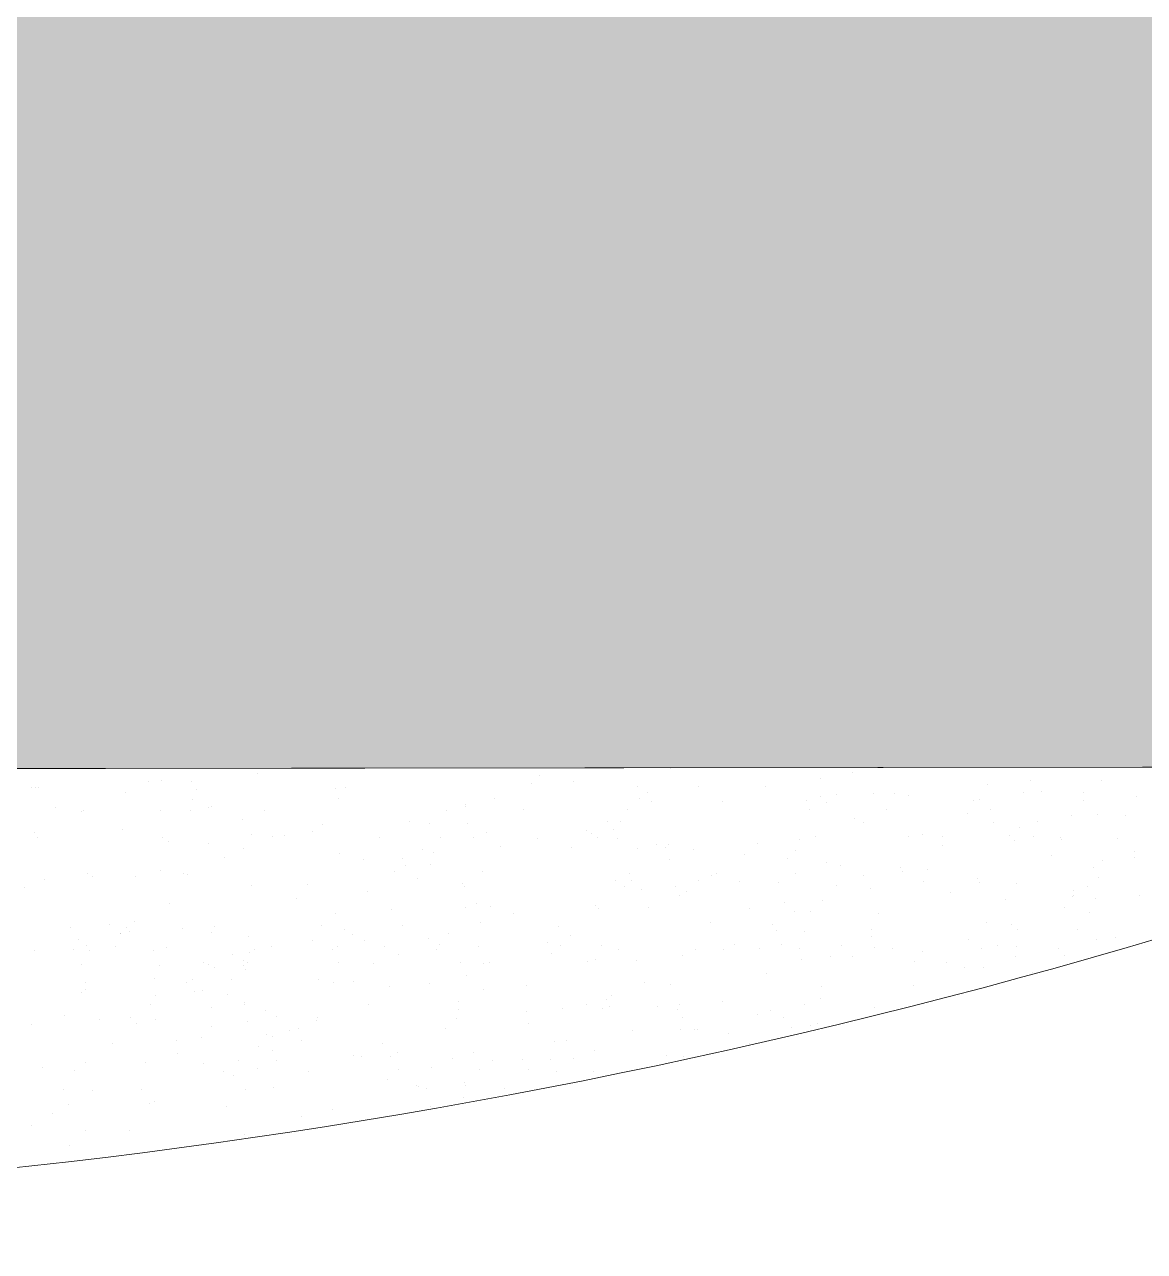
# Model space of a CAD drawing. Header units: inches. Extents: x 57 to 426, y 91 to 658.
# Drawn here: x 341.36 to 345.733, y 472.371 to 477.162 of the extents above; entities that cross this region are included whole.
import ezdxf

# ---------------------------------------------------------------- set-up
doc = ezdxf.new("R2010")
doc.units = ezdxf.units.IN
doc.header["$MEASUREMENT"] = 0
doc.layers.add('FURN', color=144, linetype='Continuous', lineweight=18)
doc.layers.add('FURNTIURE', color=7, linetype='Continuous', lineweight=5)

# ---------------------------------------------------------------- blocks, each defined once
blk = doc.blocks.new("50'X96'-G60")
at = {"layer": 'FURNTIURE', "color": 3, "linetype": 'Continuous'}
for p, q in [((1353.978, 876.4656), (1353.978, 876.4656)), ((1349.9522, 876.3743), (1349.9522, 876.3743)), ((1350.2894, 876.374), (1350.2894, 876.374)), ((1350.7976, 876.4329), (1350.7976, 876.4329)), ((1352.9681, 876.4131), (1352.9681, 876.4131)), ((1355.1386, 876.3933), (1355.1386, 876.3933)), ((1357.3092, 876.3735), (1357.3092, 876.3735)), ((1349.104, 876.3261), (1349.104, 876.3261)), ((1349.7779, 876.291), (1349.7779, 876.291)), ((1353.7237, 876.3328), (1353.7237, 876.3328)), ((1353.8043, 876.2853), (1353.8043, 876.2853)), ((1355.2642, 876.2648), (1355.2642, 876.2648)), ((1355.5503, 876.27), (1355.5503, 876.27)), ((1355.7085, 876.273), (1355.7085, 876.273)), ((1356.7003, 876.2761), (1356.7003, 876.2761)), ((1356.8415, 876.2863), (1356.8415, 876.2863)), ((1349.2377, 876.173), (1349.2377, 876.173)), ((1350.4158, 876.174), (1350.4158, 876.174)), ((1352.398, 876.1925), (1352.398, 876.1925)), ((1352.626, 876.2393), (1352.626, 876.2393)), ((1354.3803, 876.211), (1354.3803, 876.211)), ((1355.1876, 876.204), (1355.1876, 876.204)), ((1356.3625, 876.2295), (1356.3625, 876.2295)), ((1357.1648, 876.2197), (1357.1648, 876.2197)), ((1351.9677, 876.066), (1351.9677, 876.066)), ((1353.4923, 876.0571), (1353.4923, 876.0571)), ((1353.5988, 876.0582), (1353.5988, 876.0582)), ((1355.404, 876.0828), (1355.404, 876.0828)), ((1356.8083, 876.0591), (1356.8083, 876.0591)), ((1352.5643, 875.9728), (1352.5643, 875.9728)), ((1353.5413, 876), (1353.5413, 876)), ((1355.4701, 876.0509), (1355.4701, 876.0509)), ((1356.4684, 876.0495), (1356.4684, 876.0495)), ((1356.6697, 876.0083), (1356.6697, 876.0083)), ((1349.1, 875.9398), (1349.1, 875.9398)), ((1350.06, 875.9398), (1350.06, 875.9398)), ((1350.7484, 875.9609), (1350.7484, 875.9609)), ((1351.74, 875.9398), (1351.74, 875.9398)), ((1352.2097, 875.9399), (1352.2097, 875.9399)), ((1352.46, 875.9398), (1352.46, 875.9398)), ((1352.668, 875.8708), (1352.668, 875.8708)), ((1353.42, 875.9398), (1353.42, 875.9398)), ((1353.8724, 875.8829), (1353.8724, 875.8829)), ((1353.9665, 875.8793), (1353.9665, 875.8793)), ((1354.6503, 875.8893), (1354.6503, 875.8893)), ((1355.1, 875.9398), (1355.1, 875.9398)), ((1355.82, 875.9398), (1355.82, 875.9398)), ((1356.0817, 875.8691), (1356.0817, 875.8691)), ((1356.6325, 875.9078), (1356.6325, 875.9078)), ((1356.78, 875.9398), (1356.78, 875.9398)), ((1350.5398, 875.7827), (1350.5398, 875.7827)), ((1350.6857, 875.8523), (1350.6857, 875.8523)), ((1351.9147, 875.7766), (1351.9147, 875.7766)), ((1353.2142, 875.8582), (1353.2142, 875.8582)), ((1354.1589, 875.8401), (1354.1589, 875.8401)), ((1356.9225, 875.7962), (1356.9225, 875.7962)), ((1357.5576, 875.7811), (1357.5576, 875.7811)), ((1357.5608, 875.82), (1357.5608, 875.82)), ((1351.6155, 875.7689), (1351.6155, 875.7689)), ((1353.9754, 875.7628), (1353.9754, 875.7628)), ((1355.9601, 875.6894), (1355.9601, 875.6894)), ((1357.3088, 875.7526), (1357.3088, 875.7526)), ((1349.1537, 875.6155), (1349.1537, 875.6155)), ((1349.4863, 875.6611), (1349.4863, 875.6611)), ((1349.5202, 875.64), (1349.5202, 875.64)), ((1349.8553, 875.6423), (1349.8553, 875.6423)), ((1350.252, 875.6522), (1350.252, 875.6522)), ((1352.0259, 875.6225), (1352.0259, 875.6225)), ((1352.5304, 875.6756), (1352.5304, 875.6756)), ((1353.5538, 875.6086), (1353.5538, 875.6086)), ((1354.1964, 875.6027), (1354.1964, 875.6027)), ((1354.3369, 875.6603), (1354.3369, 875.6603)), ((1354.5159, 875.593), (1354.5159, 875.593)), ((1356.35, 875.6143), (1356.35, 875.6143)), ((1348.9997, 875.5581), (1348.9997, 875.5581)), ((1351.6401, 875.5189), (1351.6401, 875.5189)), ((1354.1023, 875.5201), (1354.1023, 875.5201)), ((1356.3669, 875.5829), (1356.3669, 875.5829)), ((1351.0929, 875.4721), (1351.0929, 875.4721)), ((1353.8066, 875.3964), (1353.8066, 875.3964)), ((1357.0774, 875.4769), (1357.0774, 875.4769)), ((1352.7713, 875.3482), (1352.7713, 875.3482)), ((1354.9358, 875.3627), (1354.9358, 875.3627)), ((1349.6554, 875.2687), (1349.6554, 875.2687)), ((1350.2138, 875.2411), (1350.2138, 875.2411)), ((1350.4369, 875.2077), (1350.4369, 875.2077)), ((1351.9126, 875.2579), (1351.9126, 875.2579)), ((1354.2888, 875.2793), (1354.2888, 875.2793)), ((1355.0135, 875.2095), (1355.0135, 875.2095)), ((1356.6118, 875.2591), (1356.6118, 875.2591)), ((1356.654, 875.2227), (1356.654, 875.2227)), ((1351.5307, 875.19), (1351.5307, 875.19)), ((1352.1994, 875.1164), (1352.1994, 875.1164)), ((1352.2705, 875.1971), (1352.2705, 875.1971)), ((1354.4705, 875.1124), (1354.4705, 875.1124)), ((1356.2751, 875.1438), (1356.2751, 875.1438)), ((1357.2618, 875.1445), (1357.2618, 875.1445)), ((1349.0729, 875.0699), (1349.0729, 875.0699)), ((1350.6, 875.0377), (1350.6, 875.0377)), ((1351.8813, 875.0378), (1351.8813, 875.0378)), ((1353.1323, 875.1042), (1353.1323, 875.1042)), ((1353.4479, 875.1019), (1353.4479, 875.1019)), ((1355.2165, 875.0192), (1355.2165, 875.0192)), ((1355.383, 875.016), (1355.383, 875.016)), ((1355.6905, 875.0763), (1355.6905, 875.0763)), ((1349.4374, 874.9615), (1349.4374, 874.9615)), ((1350.4598, 874.9366), (1350.4598, 874.9366)), ((1350.6857, 874.9554), (1350.6857, 874.9554)), ((1350.6897, 874.9956), (1350.6897, 874.9956)), ((1351.4185, 874.979), (1351.4185, 874.979)), ((1352.3564, 874.9759), (1352.3564, 874.9759)), ((1352.586, 874.9769), (1352.586, 874.9769)), ((1353.4008, 874.9975), (1353.4008, 874.9975)), ((1355.86, 874.9797), (1355.86, 874.9797)), ((1350.2911, 874.8481), (1350.2911, 874.8481)), ((1350.7047, 874.921), (1350.7047, 874.921)), ((1351.2627, 874.8449), (1351.2627, 874.8449)), ((1350.3686, 874.7619), (1350.3686, 874.7619)), ((1351.3819, 874.8188), (1351.3819, 874.8188)), ((1353.7789, 874.8157), (1353.7789, 874.8157)), ((1355.1461, 874.7843), (1355.1461, 874.7843)), ((1349.97, 874.6495), (1349.97, 874.6495)), ((1350.69, 874.6495), (1350.69, 874.6495)), ((1351.65, 874.6495), (1351.65, 874.6495)), ((1353.33, 874.6495), (1353.33, 874.6495)), ((1354.05, 874.6495), (1354.05, 874.6495)), ((1355.01, 874.6495), (1355.01, 874.6495)), ((1349.3037, 874.5727), (1349.3037, 874.5727)), ((1352.3429, 874.612), (1352.3429, 874.612)), ((1353.4539, 874.619), (1353.4539, 874.619)), ((1354.6486, 874.5733), (1354.6486, 874.5733)), ((1355.5503, 874.62), (1355.5503, 874.62)), ((1350.7159, 874.5233), (1350.7159, 874.5233)), ((1351.0377, 874.4551), (1351.0377, 874.4551)), ((1351.1101, 874.4635), (1351.1101, 874.4635)), ((1352.8865, 874.5035), (1352.8865, 874.5035)), ((1354.1851, 874.4575), (1354.1851, 874.4575)), ((1354.9097, 874.4708), (1354.9097, 874.4708)), ((1355.057, 874.4837), (1355.057, 874.4837)), ((1355.1111, 874.4966), (1355.1111, 874.4966)), ((1350.1697, 874.3776), (1350.1697, 874.3776)), ((1350.9054, 874.4085), (1350.9054, 874.4085)), ((1353.6884, 874.4445), (1353.6884, 874.4445)), ((1351.5307, 874.26), (1351.5307, 874.26)), ((1351.76, 874.3489), (1351.76, 874.3489)), ((1351.8765, 874.2811), (1351.8765, 874.2811)), ((1354.5888, 874.3435), (1354.5888, 874.3435)), ((1349.1348, 874.1716), (1349.1348, 874.1716)), ((1349.4678, 874.2051), (1349.4678, 874.2051)), ((1350.3777, 874.1985), (1350.3777, 874.1985)), ((1351.594, 874.2484), (1351.594, 874.2484)), ((1352.1326, 874.1658), (1352.1326, 874.1658)), ((1353.0553, 874.2274), (1353.0553, 874.2274)), ((1353.2289, 874.2293), (1353.2289, 874.2293)), ((1350.7958, 874.1581), (1350.7958, 874.1581)), ((1351.7928, 874.0699), (1351.7928, 874.0699)), ((1352.5023, 874.1486), (1352.5023, 874.1486)), ((1352.8827, 874.1509), (1352.8827, 874.1509)), ((1349.5202, 873.99), (1349.5202, 873.99)), ((1349.9575, 873.8869), (1349.9575, 873.8869)), ((1349.9994, 873.903), (1349.9994, 873.903)), ((1349.2114, 873.8121), (1349.2114, 873.8121)), ((1352.1281, 873.8672), (1352.1281, 873.8672)), ((1349.4623, 873.6818), (1349.4623, 873.6818)), ((1349.8031, 873.6839), (1349.8031, 873.6839)), ((1350.6927, 873.6529), (1350.6927, 873.6529))]:
    blk.add_line(p, q, dxfattribs=at)
blk = doc.blocks.new("50'X96'-G61")
at = {"layer": 'FURNTIURE', "color": 1, "linetype": 'Continuous'}
for p, q in [((1353.978, 876.4656), (1353.978, 876.4656)), ((1349.9522, 876.3743), (1349.9522, 876.3743)), ((1350.2894, 876.374), (1350.2894, 876.374)), ((1350.7976, 876.4329), (1350.7976, 876.4329)), ((1352.9681, 876.4131), (1352.9681, 876.4131)), ((1355.1386, 876.3933), (1355.1386, 876.3933)), ((1357.3092, 876.3735), (1357.3092, 876.3735)), ((1349.104, 876.3261), (1349.104, 876.3261)), ((1349.7779, 876.291), (1349.7779, 876.291)), ((1353.7237, 876.3328), (1353.7237, 876.3328)), ((1353.8043, 876.2853), (1353.8043, 876.2853)), ((1355.2642, 876.2648), (1355.2642, 876.2648)), ((1355.5503, 876.27), (1355.5503, 876.27)), ((1355.7085, 876.273), (1355.7085, 876.273)), ((1356.7003, 876.2761), (1356.7003, 876.2761)), ((1356.8415, 876.2863), (1356.8415, 876.2863)), ((1349.2377, 876.173), (1349.2377, 876.173)), ((1350.4158, 876.174), (1350.4158, 876.174)), ((1352.398, 876.1925), (1352.398, 876.1925)), ((1352.626, 876.2393), (1352.626, 876.2393)), ((1354.3803, 876.211), (1354.3803, 876.211)), ((1355.1876, 876.204), (1355.1876, 876.204)), ((1356.3625, 876.2295), (1356.3625, 876.2295)), ((1357.1648, 876.2197), (1357.1648, 876.2197)), ((1351.9677, 876.066), (1351.9677, 876.066)), ((1353.4923, 876.0571), (1353.4923, 876.0571)), ((1353.5988, 876.0582), (1353.5988, 876.0582)), ((1355.404, 876.0828), (1355.404, 876.0828)), ((1356.8083, 876.0591), (1356.8083, 876.0591)), ((1352.5643, 875.9728), (1352.5643, 875.9728)), ((1353.5413, 876), (1353.5413, 876)), ((1355.4701, 876.0509), (1355.4701, 876.0509)), ((1356.4684, 876.0495), (1356.4684, 876.0495)), ((1356.6697, 876.0083), (1356.6697, 876.0083)), ((1349.1, 875.9398), (1349.1, 875.9398)), ((1350.06, 875.9398), (1350.06, 875.9398)), ((1350.7484, 875.9609), (1350.7484, 875.9609)), ((1351.74, 875.9398), (1351.74, 875.9398)), ((1352.2097, 875.9399), (1352.2097, 875.9399)), ((1352.46, 875.9398), (1352.46, 875.9398)), ((1352.668, 875.8708), (1352.668, 875.8708)), ((1353.42, 875.9398), (1353.42, 875.9398)), ((1353.8724, 875.8829), (1353.8724, 875.8829)), ((1353.9665, 875.8793), (1353.9665, 875.8793)), ((1354.6503, 875.8893), (1354.6503, 875.8893)), ((1355.1, 875.9398), (1355.1, 875.9398)), ((1355.82, 875.9398), (1355.82, 875.9398)), ((1356.0817, 875.8691), (1356.0817, 875.8691)), ((1356.6325, 875.9078), (1356.6325, 875.9078)), ((1356.78, 875.9398), (1356.78, 875.9398)), ((1350.5398, 875.7827), (1350.5398, 875.7827)), ((1350.6857, 875.8523), (1350.6857, 875.8523)), ((1351.9147, 875.7766), (1351.9147, 875.7766)), ((1353.2142, 875.8582), (1353.2142, 875.8582)), ((1354.1589, 875.8401), (1354.1589, 875.8401)), ((1356.9225, 875.7962), (1356.9225, 875.7962)), ((1357.5576, 875.7811), (1357.5576, 875.7811)), ((1357.5608, 875.82), (1357.5608, 875.82)), ((1351.6155, 875.7689), (1351.6155, 875.7689)), ((1353.9754, 875.7628), (1353.9754, 875.7628)), ((1355.9601, 875.6894), (1355.9601, 875.6894)), ((1357.3088, 875.7526), (1357.3088, 875.7526)), ((1349.1537, 875.6155), (1349.1537, 875.6155)), ((1349.4863, 875.6611), (1349.4863, 875.6611)), ((1349.5202, 875.64), (1349.5202, 875.64)), ((1349.8553, 875.6423), (1349.8553, 875.6423)), ((1350.252, 875.6522), (1350.252, 875.6522)), ((1352.0259, 875.6225), (1352.0259, 875.6225)), ((1352.5304, 875.6756), (1352.5304, 875.6756)), ((1353.5538, 875.6086), (1353.5538, 875.6086)), ((1354.1964, 875.6027), (1354.1964, 875.6027)), ((1354.3369, 875.6603), (1354.3369, 875.6603)), ((1354.5159, 875.593), (1354.5159, 875.593)), ((1356.35, 875.6143), (1356.35, 875.6143)), ((1348.9997, 875.5581), (1348.9997, 875.5581)), ((1351.6401, 875.5189), (1351.6401, 875.5189)), ((1354.1023, 875.5201), (1354.1023, 875.5201)), ((1356.3669, 875.5829), (1356.3669, 875.5829)), ((1351.0929, 875.4721), (1351.0929, 875.4721)), ((1353.8066, 875.3964), (1353.8066, 875.3964)), ((1357.0774, 875.4769), (1357.0774, 875.4769)), ((1352.7713, 875.3482), (1352.7713, 875.3482)), ((1354.9358, 875.3627), (1354.9358, 875.3627)), ((1349.6554, 875.2687), (1349.6554, 875.2687)), ((1350.2138, 875.2411), (1350.2138, 875.2411)), ((1350.4369, 875.2077), (1350.4369, 875.2077)), ((1351.9126, 875.2579), (1351.9126, 875.2579)), ((1354.2888, 875.2793), (1354.2888, 875.2793)), ((1355.0135, 875.2095), (1355.0135, 875.2095)), ((1356.6118, 875.2591), (1356.6118, 875.2591)), ((1356.654, 875.2227), (1356.654, 875.2227)), ((1351.5307, 875.19), (1351.5307, 875.19)), ((1352.1994, 875.1164), (1352.1994, 875.1164)), ((1352.2705, 875.1971), (1352.2705, 875.1971)), ((1354.4705, 875.1124), (1354.4705, 875.1124)), ((1356.2751, 875.1438), (1356.2751, 875.1438)), ((1357.2618, 875.1445), (1357.2618, 875.1445)), ((1349.0729, 875.0699), (1349.0729, 875.0699)), ((1350.6, 875.0377), (1350.6, 875.0377)), ((1351.8813, 875.0378), (1351.8813, 875.0378)), ((1353.1323, 875.1042), (1353.1323, 875.1042)), ((1353.4479, 875.1019), (1353.4479, 875.1019)), ((1355.2165, 875.0192), (1355.2165, 875.0192)), ((1355.383, 875.016), (1355.383, 875.016)), ((1355.6905, 875.0763), (1355.6905, 875.0763)), ((1349.4374, 874.9615), (1349.4374, 874.9615)), ((1350.4598, 874.9366), (1350.4598, 874.9366)), ((1350.6857, 874.9554), (1350.6857, 874.9554)), ((1350.6897, 874.9956), (1350.6897, 874.9956)), ((1351.4185, 874.979), (1351.4185, 874.979)), ((1352.3564, 874.9759), (1352.3564, 874.9759)), ((1352.586, 874.9769), (1352.586, 874.9769)), ((1353.4008, 874.9975), (1353.4008, 874.9975)), ((1355.86, 874.9797), (1355.86, 874.9797)), ((1350.2911, 874.8481), (1350.2911, 874.8481)), ((1350.7047, 874.921), (1350.7047, 874.921)), ((1351.2627, 874.8449), (1351.2627, 874.8449)), ((1350.3686, 874.7619), (1350.3686, 874.7619)), ((1351.3819, 874.8188), (1351.3819, 874.8188)), ((1353.7789, 874.8157), (1353.7789, 874.8157)), ((1355.1461, 874.7843), (1355.1461, 874.7843)), ((1349.97, 874.6495), (1349.97, 874.6495)), ((1350.69, 874.6495), (1350.69, 874.6495)), ((1351.65, 874.6495), (1351.65, 874.6495)), ((1353.33, 874.6495), (1353.33, 874.6495)), ((1354.05, 874.6495), (1354.05, 874.6495)), ((1355.01, 874.6495), (1355.01, 874.6495)), ((1349.3037, 874.5727), (1349.3037, 874.5727)), ((1352.3429, 874.612), (1352.3429, 874.612)), ((1353.4539, 874.619), (1353.4539, 874.619)), ((1354.6486, 874.5733), (1354.6486, 874.5733)), ((1355.5503, 874.62), (1355.5503, 874.62)), ((1350.7159, 874.5233), (1350.7159, 874.5233)), ((1351.0377, 874.4551), (1351.0377, 874.4551)), ((1351.1101, 874.4635), (1351.1101, 874.4635)), ((1352.8865, 874.5035), (1352.8865, 874.5035)), ((1354.1851, 874.4575), (1354.1851, 874.4575)), ((1354.9097, 874.4708), (1354.9097, 874.4708)), ((1355.057, 874.4837), (1355.057, 874.4837)), ((1355.1111, 874.4966), (1355.1111, 874.4966)), ((1350.1697, 874.3776), (1350.1697, 874.3776)), ((1350.9054, 874.4085), (1350.9054, 874.4085)), ((1353.6884, 874.4445), (1353.6884, 874.4445)), ((1351.5307, 874.26), (1351.5307, 874.26)), ((1351.76, 874.3489), (1351.76, 874.3489)), ((1351.8765, 874.2811), (1351.8765, 874.2811)), ((1354.5888, 874.3435), (1354.5888, 874.3435)), ((1349.1348, 874.1716), (1349.1348, 874.1716)), ((1349.4678, 874.2051), (1349.4678, 874.2051)), ((1350.3777, 874.1985), (1350.3777, 874.1985)), ((1351.594, 874.2484), (1351.594, 874.2484)), ((1352.1326, 874.1658), (1352.1326, 874.1658)), ((1353.0553, 874.2274), (1353.0553, 874.2274)), ((1353.2289, 874.2293), (1353.2289, 874.2293)), ((1350.7958, 874.1581), (1350.7958, 874.1581)), ((1351.7928, 874.0699), (1351.7928, 874.0699)), ((1352.5023, 874.1486), (1352.5023, 874.1486)), ((1352.8827, 874.1509), (1352.8827, 874.1509)), ((1349.5202, 873.99), (1349.5202, 873.99)), ((1349.9575, 873.8869), (1349.9575, 873.8869)), ((1349.9994, 873.903), (1349.9994, 873.903)), ((1349.2114, 873.8121), (1349.2114, 873.8121)), ((1352.1281, 873.8672), (1352.1281, 873.8672)), ((1349.4623, 873.6818), (1349.4623, 873.6818)), ((1349.8031, 873.6839), (1349.8031, 873.6839)), ((1350.6927, 873.6529), (1350.6927, 873.6529))]:
    blk.add_line(p, q, dxfattribs=at)
blk = doc.blocks.new("50'X96'-G62")
at = {"layer": 'FURNTIURE', "color": 3, "linetype": 'Continuous'}
for p, q in [((1350.055, 876.3821), (1350.055, 876.3821)), ((1352.9087, 876.3549), (1352.9087, 876.3549)), ((1353.2323, 876.3675), (1353.2323, 876.3675)), ((1356.7618, 876.3755), (1356.7618, 876.3755)), ((1349.0506, 876.325), (1349.0506, 876.325)), ((1349.0826, 876.3291), (1349.0826, 876.3291)), ((1351.3944, 876.3175), (1351.3944, 876.3175)), ((1351.4727, 876.3213), (1351.4727, 876.3213)), ((1355.1356, 876.2531), (1355.1356, 876.2531)), ((1355.8142, 876.2612), (1355.8142, 876.2612)), ((1357.1654, 876.2813), (1357.1654, 876.2813)), ((1357.5725, 876.2497), (1357.5725, 876.2497)), ((1350.2757, 876.1516), (1350.2757, 876.1516)), ((1350.2957, 876.2366), (1350.2957, 876.2366)), ((1350.4394, 876.1815), (1350.4394, 876.1815)), ((1351.4175, 876.2376), (1351.4175, 876.2376)), ((1352.401, 876.175), (1352.401, 876.175)), ((1353.7431, 876.236), (1353.7431, 876.236)), ((1353.8352, 876.2133), (1353.8352, 876.2133)), ((1355.0289, 876.222), (1355.0289, 876.222)), ((1349.4379, 876.1397), (1349.4379, 876.1397)), ((1349.45, 876.1498), (1349.45, 876.1498)), ((1350.05, 876.1498), (1350.05, 876.1498)), ((1350.6784, 876.0799), (1350.6784, 876.0799)), ((1350.85, 876.1498), (1350.85, 876.1498)), ((1352.25, 876.1498), (1352.25, 876.1498)), ((1352.85, 876.1498), (1352.85, 876.1498)), ((1353.65, 876.1498), (1353.65, 876.1498)), ((1355.05, 876.1498), (1355.05, 876.1498)), ((1355.65, 876.1498), (1355.65, 876.1498)), ((1356.2704, 876.1208), (1356.2704, 876.1208)), ((1356.45, 876.1498), (1356.45, 876.1498)), ((1357.2752, 876.1105), (1357.2752, 876.1105)), ((1357.4872, 876.1035), (1357.4872, 876.1035)), ((1349.0773, 875.9821), (1349.0773, 875.9821)), ((1351.2201, 875.9844), (1351.2201, 875.9844)), ((1351.2985, 876.0365), (1351.2985, 876.0365)), ((1352.1208, 876.049), (1352.1208, 876.049)), ((1352.4122, 876.0428), (1352.4122, 876.0428)), ((1353.3326, 875.9901), (1353.3326, 875.9901)), ((1350.1082, 875.9119), (1350.1082, 875.9119)), ((1350.4154, 875.8961), (1350.4154, 875.8961)), ((1350.9999, 875.9554), (1350.9999, 875.9554)), ((1353.5702, 875.9322), (1353.5702, 875.9322)), ((1354.9754, 875.916), (1354.9754, 875.916)), ((1355.9226, 875.9579), (1355.9226, 875.9579)), ((1356.0768, 875.9411), (1356.0768, 875.9411)), ((1356.5973, 875.9463), (1356.5973, 875.9463)), ((1356.9961, 875.9144), (1356.9961, 875.9144)), ((1357.4257, 875.925), (1357.4257, 875.925)), ((1351.4287, 875.8162), (1351.4287, 875.8162)), ((1352.0708, 875.8451), (1352.0708, 875.8451)), ((1352.1556, 875.8194), (1352.1556, 875.8194)), ((1353.7242, 875.8503), (1353.7242, 875.8503)), ((1353.9459, 875.8613), (1353.9459, 875.8613)), ((1354.5497, 875.8008), (1354.5497, 875.8008)), ((1354.941, 875.8331), (1354.941, 875.8331)), ((1350.0442, 875.6891), (1350.0442, 875.6891)), ((1351.9333, 875.7242), (1351.9333, 875.7242)), ((1352.1281, 875.73), (1352.1281, 875.73)), ((1354.8798, 875.7713), (1354.8798, 875.7713)), ((1355.186, 875.7393), (1355.186, 875.7393)), ((1355.2925, 875.7162), (1355.2925, 875.7162)), ((1355.7513, 875.7), (1355.7513, 875.7)), ((1357.2444, 875.6992), (1357.2444, 875.6992)), ((1350.2226, 875.6663), (1350.2226, 875.6663)), ((1351.8527, 875.673), (1351.8527, 875.673)), ((1353.6611, 875.6569), (1353.6611, 875.6569)), ((1353.6814, 875.6019), (1353.6814, 875.6019)), ((1354.2958, 875.6396), (1354.2958, 875.6396)), ((1354.8136, 875.5866), (1354.8136, 875.5866)), ((1354.9478, 875.6555), (1354.9478, 875.6555)), ((1355.4696, 875.6408), (1355.4696, 875.6408)), ((1355.7722, 875.6728), (1355.7722, 875.6728)), ((1355.9288, 875.5935), (1355.9288, 875.5935)), ((1357.278, 875.6247), (1357.278, 875.6247)), ((1350.7474, 875.5682), (1350.7474, 875.5682)), ((1351.1781, 875.5798), (1351.1781, 875.5798)), ((1352.3783, 875.5824), (1352.3783, 875.5824)), ((1352.3949, 875.5626), (1352.3949, 875.5626)), ((1353.6241, 875.5553), (1353.6241, 875.5553)), ((1353.7584, 875.5365), (1353.7584, 875.5365)), ((1355.2572, 875.5637), (1355.2572, 875.5637)), ((1356.6512, 875.581), (1356.6512, 875.581)), ((1350.1146, 875.4343), (1350.1146, 875.4343)), ((1352.401, 875.4), (1352.401, 875.4)), ((1352.4845, 875.4321), (1352.4845, 875.4321)), ((1352.5889, 875.4056), (1352.5889, 875.4056)), ((1353.4036, 875.4121), (1353.4036, 875.4121)), ((1354.0514, 875.4851), (1354.0514, 875.4851)), ((1354.8596, 875.4343), (1354.8596, 875.4343)), ((1355.1559, 875.4508), (1355.1559, 875.4508)), ((1356.5632, 875.4513), (1356.5632, 875.4513)), ((1357.0867, 875.4828), (1357.0867, 875.4828)), ((1357.2586, 875.4597), (1357.2586, 875.4597)), ((1357.5973, 875.4851), (1357.5973, 875.4851)), ((1351.825, 875.3815), (1351.825, 875.3815)), ((1353.4213, 875.3863), (1353.4213, 875.3863)), ((1354.593, 875.3896), (1354.593, 875.3896)), ((1355.0589, 875.3611), (1355.0589, 875.3611)), ((1355.5847, 875.3481), (1355.5847, 875.3481)), ((1357.2135, 875.3518), (1357.2135, 875.3518)), ((1349.3503, 875.2476), (1349.3503, 875.2476)), ((1349.7812, 875.2487), (1349.7812, 875.2487)), ((1349.811, 875.2189), (1349.811, 875.2189)), ((1349.8487, 875.2921), (1349.8487, 875.2921)), ((1350.4654, 875.2544), (1350.4654, 875.2544)), ((1351.286, 875.2627), (1351.286, 875.2627)), ((1351.4617, 875.2333), (1351.4617, 875.2333)), ((1352.514, 875.2831), (1352.514, 875.2831)), ((1353.1136, 875.2487), (1353.1136, 875.2487)), ((1354.7655, 875.2641), (1354.7655, 875.2641)), ((1355.5286, 875.2247), (1355.5286, 875.2247)), ((1356.4174, 875.2796), (1356.4174, 875.2796)), ((1357.1189, 875.2242), (1357.1189, 875.2242)), ((1349.4122, 875.1588), (1349.4122, 875.1588)), ((1349.7373, 875.2006), (1349.7373, 875.2006)), ((1349.7376, 875.1997), (1349.7376, 875.1997)), ((1350.725, 875.175), (1350.725, 875.175)), ((1351.2207, 875.1427), (1351.2207, 875.1427)), ((1351.6234, 875.1438), (1351.6234, 875.1438)), ((1352.1165, 875.1562), (1352.1165, 875.1562)), ((1353.0291, 875.1266), (1353.0291, 875.1266)), ((1353.2107, 875.1823), (1353.2107, 875.1823)), ((1357.4098, 875.1604), (1357.4098, 875.1604)), ((1349.375, 875.0756), (1349.375, 875.0756)), ((1349.4728, 875.107), (1349.4728, 875.107)), ((1349.9918, 875.0719), (1349.9918, 875.0719)), ((1350.0891, 875.0929), (1350.0891, 875.0929)), ((1350.775, 875.0756), (1350.775, 875.0756)), ((1351.375, 875.0756), (1351.375, 875.0756)), ((1351.7718, 875.0954), (1351.7718, 875.0954)), ((1352.175, 875.0756), (1352.175, 875.0756)), ((1353.575, 875.0756), (1353.575, 875.0756)), ((1354.0754, 875.025), (1354.0754, 875.025)), ((1354.175, 875.0756), (1354.175, 875.0756)), ((1354.3854, 875.0704), (1354.3854, 875.0704)), ((1354.6674, 875.0813), (1354.6674, 875.0813)), ((1354.8376, 875.1105), (1354.8376, 875.1105)), ((1354.975, 875.0756), (1354.975, 875.0756)), ((1355.553, 875.0836), (1355.553, 875.0836)), ((1355.9205, 875.0547), (1355.9205, 875.0547)), ((1356.375, 875.0756), (1356.375, 875.0756)), ((1356.6461, 875.0944), (1356.6461, 875.0944)), ((1356.975, 875.0756), (1356.975, 875.0756)), ((1350.036, 874.9507), (1350.036, 874.9507)), ((1350.3771, 874.9796), (1350.3771, 874.9796)), ((1351.6867, 874.9652), (1351.6867, 874.9652)), ((1352.5395, 874.969), (1352.5395, 874.969)), ((1353.3386, 874.9806), (1353.3386, 874.9806)), ((1354.9904, 874.996), (1354.9904, 874.996)), ((1356.1053, 874.9679), (1356.1053, 874.9679)), ((1356.2457, 874.9299), (1356.2457, 874.9299)), ((1356.3917, 874.9281), (1356.3917, 874.9281)), ((1356.6423, 875.0114), (1356.6423, 875.0114)), ((1350.5909, 874.8425), (1350.5909, 874.8425)), ((1354.7236, 874.885), (1354.7236, 874.885)), ((1356.7728, 874.8917), (1356.7728, 874.8917)), ((1349.4332, 874.7428), (1349.4332, 874.7428)), ((1349.4663, 874.8204), (1349.4663, 874.8204)), ((1349.4673, 874.7662), (1349.4673, 874.7662)), ((1350.2453, 874.8263), (1350.2453, 874.8263)), ((1352.1212, 874.8108), (1352.1212, 874.8108)), ((1352.8654, 874.7977), (1352.8654, 874.7977)), ((1353.9806, 874.8046), (1353.9806, 874.8046)), ((1355.8539, 874.793), (1355.8539, 874.793)), ((1350.0079, 874.7248), (1350.0079, 874.7248)), ((1352.3444, 874.6721), (1352.3444, 874.6721)), ((1353.5251, 874.7155), (1353.5251, 874.7155)), ((1355.1385, 874.6939), (1355.1385, 874.6939)), ((1349.8148, 874.5498), (1349.8148, 874.5498)), ((1350.8588, 874.6025), (1350.8588, 874.6025)), ((1350.9435, 874.5599), (1350.9435, 874.5599)), ((1351.2583, 874.5551), (1351.2583, 874.5551)), ((1352.3282, 874.5458), (1352.3282, 874.5458)), ((1353.1457, 874.619), (1353.1457, 874.619)), ((1353.5082, 874.6342), (1353.5082, 874.6342)), ((1354.0296, 874.6111), (1354.0296, 874.6111)), ((1354.073, 874.5449), (1354.073, 874.5449)), ((1349.0506, 874.5), (1349.0506, 874.5)), ((1349.5751, 874.5404), (1349.5751, 874.5404)), ((1349.8592, 874.5104), (1349.8592, 874.5104)), ((1350.4355, 874.4838), (1350.4355, 874.4838)), ((1351.2517, 874.5274), (1351.2517, 874.5274)), ((1352.2439, 874.4677), (1352.2439, 874.4677)), ((1354.0524, 874.4516), (1354.0524, 874.4516)), ((1349.6752, 874.3549), (1349.6752, 874.3549)), ((1351.1297, 874.3763), (1351.1297, 874.3763)), ((1353.0834, 874.3674), (1353.0834, 874.3674)), ((1353.173, 874.3704), (1353.173, 874.3704)), ((1354.428, 874.4235), (1354.428, 874.4235)), ((1350.8013, 874.3322), (1350.8013, 874.3322)), ((1350.9111, 874.3006), (1350.9111, 874.3006)), ((1352.4555, 874.2822), (1352.4555, 874.2822)), ((1353.3917, 874.2969), (1353.3917, 874.2969)), ((1349.9328, 874.2066), (1349.9328, 874.2066)), ((1350.6466, 874.223), (1350.6466, 874.223)), ((1351.822, 874.2519), (1351.822, 874.2519)), ((1352.2973, 874.2374), (1352.2973, 874.2374)), ((1352.6069, 874.2174), (1352.6069, 874.2174)), ((1352.8393, 874.2256), (1352.8393, 874.2256)), ((1353.9492, 874.2529), (1353.9492, 874.2529)), ((1354.0754, 874.25), (1354.0754, 874.25)), ((1349.3785, 874.1425), (1349.3785, 874.1425)), ((1350.5293, 874.1373), (1350.5293, 874.1373)), ((1350.6084, 874.1024), (1350.6084, 874.1024)), ((1351.8818, 874.1531), (1351.8818, 874.1531)), ((1353.1, 874.1353), (1353.1, 874.1353)), ((1353.3809, 874.1301), (1353.3809, 874.1301)), ((1349.3, 873.9998), (1349.3, 873.9998)), ((1349.9, 873.9998), (1349.9, 873.9998)), ((1350.7, 873.9998), (1350.7, 873.9998)), ((1350.9186, 874.0094), (1350.9186, 874.0094)), ((1352.0338, 874.0162), (1352.0338, 874.0162)), ((1352.1, 873.9998), (1352.1, 873.9998)), ((1352.3858, 874.0467), (1352.3858, 874.0467)), ((1352.401, 874.025), (1352.401, 874.025)), ((1352.7, 873.9998), (1352.7, 873.9998)), ((1349.3357, 873.8826), (1349.3357, 873.8826)), ((1352.3815, 873.9293), (1352.3815, 873.9293)), ((1350.5539, 873.8649), (1350.5539, 873.8649)), ((1351.1355, 873.7873), (1351.1355, 873.7873)), ((1351.3733, 873.8381), (1351.3733, 873.8381)), ((1349.0506, 873.725), (1349.0506, 873.725)), ((1349.3439, 873.5679), (1349.3439, 873.5679))]:
    blk.add_line(p, q, dxfattribs=at)
blk = doc.blocks.new("50'X96'-G63")
at = {"layer": 'FURNTIURE', "color": 5, "linetype": 'Continuous'}
for p, q in [((1355.3858, 876.4322), (1355.3858, 876.4322)), ((1356.4301, 876.3439), (1356.4301, 876.3439)), ((1350.3219, 876.3098), (1350.3219, 876.3098)), ((1354.1997, 876.3303), (1354.1997, 876.3303)), ((1354.7107, 876.3316), (1354.7107, 876.3316)), ((1356.3167, 876.2162), (1356.3167, 876.2162)), ((1357.0722, 876.0986), (1357.0722, 876.0986)), ((1349.7519, 876.0001), (1349.7519, 876.0001)), ((1353.3688, 875.9679), (1353.3688, 875.9679)), ((1350.9146, 875.9481), (1350.9146, 875.9481)), ((1352.9568, 875.9285), (1352.9568, 875.9285)), ((1356.9857, 875.9356), (1356.9857, 875.9356)), ((1354.0193, 875.5603), (1354.0193, 875.5603)), ((1355.5221, 875.5429), (1355.5221, 875.5429)), ((1356.1396, 875.5066), (1356.1396, 875.5066)), ((1357.0881, 875.5237), (1357.0881, 875.5237)), ((1357.1955, 875.5547), (1357.1955, 875.5547)), ((1351.3987, 875.35), (1351.3987, 875.35)), ((1357.0213, 875.3914), (1357.0213, 875.3914)), ((1354.8001, 875.2155), (1354.8001, 875.2155)), ((1355.528, 875.1735), (1355.528, 875.1735)), ((1349.4992, 875.0681), (1349.4992, 875.0681)), ((1349.7, 875.0996), (1349.7, 875.0996)), ((1350.7332, 875.0499), (1350.7332, 875.0499)), ((1350.9, 875.0996), (1350.9, 875.0996)), ((1351.4095, 875.1001), (1351.4095, 875.1001)), ((1352.5, 875.0996), (1352.5, 875.0996)), ((1353.0608, 875.0449), (1353.0608, 875.0449)), ((1355.3, 875.0996), (1355.3, 875.0996)), ((1356.5, 875.0996), (1356.5, 875.0996)), ((1357.0188, 875.0203), (1357.0188, 875.0203)), ((1350.4124, 874.9596), (1350.4124, 874.9596)), ((1350.7202, 874.9786), (1350.7202, 874.9786)), ((1353.7162, 874.9904), (1353.7162, 874.9904)), ((1349.9968, 874.8512), (1349.9968, 874.8512)), ((1351.535, 874.8302), (1351.535, 874.8302)), ((1352.4047, 874.8763), (1352.4047, 874.8763)), ((1350.3047, 874.753), (1350.3047, 874.753)), ((1350.5657, 874.733), (1350.5657, 874.733)), ((1351.8145, 874.7887), (1351.8145, 874.7887)), ((1352.5336, 874.7661), (1352.5336, 874.7661)), ((1350.6903, 874.668), (1350.6903, 874.668)), ((1353.4822, 874.6913), (1353.4822, 874.6913)), ((1354.3834, 874.6745), (1354.3834, 874.6745)), ((1350.4357, 874.6326), (1350.4357, 874.6326)), ((1352.8707, 874.5976), (1352.8707, 874.5976)), ((1353.8752, 874.632), (1353.8752, 874.632)), ((1354.7491, 874.6), (1354.7491, 874.6)), ((1354.8495, 874.5449), (1354.8495, 874.5449)), ((1350.0094, 874.5371), (1350.0094, 874.5371)), ((1354.1661, 874.4542), (1354.1661, 874.4542)), ((1350.3582, 874.4004), (1350.3582, 874.4004)), ((1350.8624, 874.4233), (1350.8624, 874.4233)), ((1350.18, 874.2734), (1350.18, 874.2734)), ((1350.9382, 874.2195), (1350.9382, 874.2195)), ((1351.1856, 874.1359), (1351.1856, 874.1359)), ((1352.0215, 874.0285), (1352.0215, 874.0285)), ((1352.1192, 873.843), (1352.1192, 873.843))]:
    blk.add_line(p, q, dxfattribs=at)
blk = doc.blocks.new("50'X96'-G58")
at = {"layer": 'FURNTIURE', "color": 7, "linetype": 'Continuous'}
blk.add_line((1364.6222, 876.4739), (1322.6222, 876.4739), dxfattribs=at)
at = {"layer": 'FURNTIURE', "color": 3, "linetype": 'Continuous'}
blk.add_lwpolyline([(1361.6222, 876.4739), (1325.6222, 876.4739, 0.186714)], format="xyb", close=True, dxfattribs=at)
blk.add_lwpolyline([(1361.6222, 876.4739), (1325.6222, 876.4739, 0.186714)], format="xyb", close=True, dxfattribs=at)
at = {"layer": 'FURNTIURE', "color": 1, "linetype": 'Continuous'}
blk.add_lwpolyline([(1361.6222, 876.4739), (1325.6222, 876.4739, 0.186714)], format="xyb", close=True, dxfattribs=at)
at = {"layer": 'FURNTIURE', "color": 5, "linetype": 'Continuous'}
blk.add_lwpolyline([(1361.6222, 876.4739), (1325.6222, 876.4739, 0.186714)], format="xyb", close=True, dxfattribs=at)
at = {"layer": 'FURNTIURE', "color": 7, "linetype": 'Continuous'}
blk.add_arc((1343.6222, 922.9955), 49.8824, 248.84769, 291.15231, dxfattribs=at)
at = {"layer": 'FURNTIURE', "color": 253, "linetype": 'Continuous'}
for points in [[(1364.6222, 882.4739), (1322.6222, 882.4739), (1325.6222, 876.4739)], [(1364.6222, 882.4739), (1325.6222, 876.4739), (1364.6222, 876.4739)]]:
    blk.add_solid(points, dxfattribs=at)
at = {"layer": 'FURNTIURE'}
for name in ["50'X96'-G62", "50'X96'-G60", "50'X96'-G61", "50'X96'-G63"]:
    blk.add_blockref(name, (0, 0), dxfattribs=at)
blk = doc.blocks.new("50'X96'-G57")
blk.add_blockref("50'X96'-G58", (0, 0))
blk = doc.blocks.new('A$C2B627B83')
at = {"layer": 'FURNTIURE', "color": 7, "linetype": 'Continuous'}
blk.add_arc((-17.9125, 28.5684), 38.9711, 324.80802, 35.3368, dxfattribs=at)
at = {"xscale": 0.7499999999999897, "yscale": 0.7499999999999897, "zscale": 0.7499999999999897, "rotation": 90.0724086965355}
blk.add_blockref("50'X96'-G57", (672.9422, -978.5103), dxfattribs=at)

msp = doc.modelspace()

# ---------------------------------------------------------------- block references
at = {"layer": 'FURN', "ltscale": 15, "xscale": 0.6749999999956345, "yscale": 0.6749999999992724, "zscale": 0.675, "rotation": 270}
msp.add_blockref('A$C2B627B83', (319.4849, 483.9151), dxfattribs=at)

doc.saveas('drawing.dxf')
